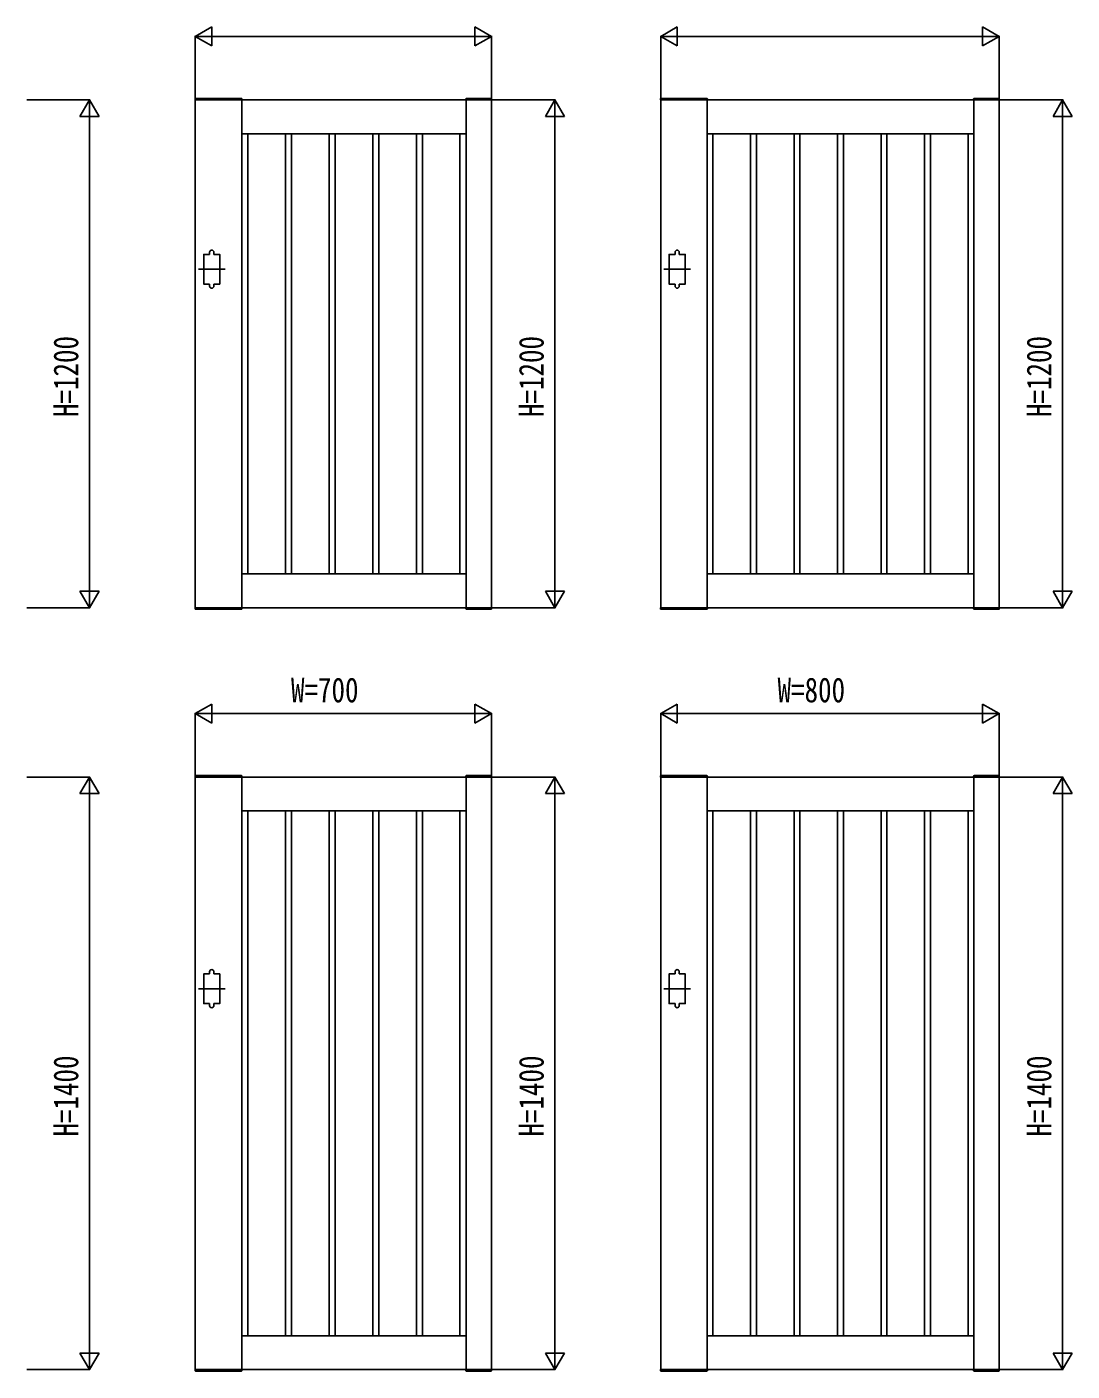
# Model space of a CAD drawing. Units: millimetres, scale not verified. Extents: x -8410 to 8410, y -5940 to 5940.
# Drawn here: x -2608 to -137, y 146 to 3322 of the extents above; entities that cross this region are included whole.
import ezdxf
from ezdxf.enums import TextEntityAlignment as Align

# ---------------------------------------------------------------- set-up
doc = ezdxf.new("R2010")
doc.units = ezdxf.units.MM
doc.header["$LTSCALE"] = 30
doc.layers.add('0-2_YKK_A1', color=4, linetype='Continuous')
doc.layers.add('0-3_YKK_D', color=6, linetype='Continuous')
doc.styles.add('ＭＳ ゴシック', font='')
doc.styles.get('ＭＳ ゴシック').set_extended_font_data('MS Gothic')

msp = doc.modelspace()

# ---------------------------------------------------------------- linework, layer by layer
at = {"layer": '0-2_YKK_A1'}
for p, q in [((-2210.33, 3152.55), (-2210.47, 3150)), ((-2210.47, 3150), (-2099.47, 3150)), ((-2209.97, 1950), (-2209.97, 3150)), ((-1509.97, 3150), (-2209.97, 3150)), ((-2209.33, 3153.5), (-2100.6, 3153.5)), ((-2099.97, 1950), (-2099.97, 3150)), ((-2099.6, 3152.55), (-2099.47, 3150)), ((-1570.33, 3152.55), (-1570.47, 3150)), ((-1509.47, 3150), (-1570.47, 3150)), ((-1569.97, 1950), (-1569.97, 3150)), ((-1510.6, 3153.5), (-1569.33, 3153.5)), ((-1509.97, 1950), (-1509.97, 3150)), ((-1509.6, 3152.55), (-1509.47, 3150)), ((-1110.32, 3152.55), (-1110.46, 3150)), ((-1110.46, 3150), (-999.46, 3150)), ((-1109.96, 3150), (-1109.96, 1950)), ((-1109.32, 3153.5), (-1000.59, 3153.5)), ((-999.96, 3150), (-999.96, 1950)), ((-999.59, 3152.55), (-999.46, 3150)), ((-370.32, 3152.55), (-370.46, 3150)), ((-309.46, 3150), (-370.46, 3150)), ((-369.96, 3150), (-369.96, 1950)), ((-310.59, 3153.5), (-369.32, 3153.5)), ((-309.96, 3150), (-309.96, 1950)), ((-309.59, 3152.55), (-309.46, 3150)), ((-1569.97, 3070), (-2099.97, 3070)), ((-2085.67, 2030), (-2085.67, 3070)), ((-1996.67, 2030), (-1996.67, 3070)), ((-1982.57, 2030), (-1982.57, 3070)), ((-1893.57, 2030), (-1893.57, 3070)), ((-1879.47, 2030), (-1879.47, 3070)), ((-1790.47, 2030), (-1790.47, 3070)), ((-1776.37, 2030), (-1776.37, 3070)), ((-1687.37, 2030), (-1687.37, 3070)), ((-1673.27, 2030), (-1673.27, 3070)), ((-1584.27, 2030), (-1584.27, 3070)), ((-369.96, 3070), (-999.96, 3070)), ((-986.46, 3070), (-986.46, 2030)), ((-897.46, 3070), (-897.46, 2030)), ((-883.66, 3070), (-883.66, 2030)), ((-794.66, 3070), (-794.66, 2030)), ((-780.86, 3070), (-780.86, 2030)), ((-691.86, 3070), (-691.86, 2030)), ((-678.06, 3070), (-678.06, 2030)), ((-589.06, 3070), (-589.06, 2030)), ((-575.26, 3070), (-575.26, 2030)), ((-486.26, 3070), (-486.26, 2030)), ((-472.46, 3070), (-472.46, 2030)), ((-383.46, 3070), (-383.46, 2030)), ((-2175.97, 2785), (-2175.97, 2790)), ((-2165.97, 2785), (-2165.97, 2790)), ((-1075.96, 2785), (-1075.96, 2790)), ((-1065.96, 2785), (-1065.96, 2790)), ((-2139.47, 2750), (-2202.47, 2750)), ((-1039.46, 2750), (-1102.46, 2750)), ((-2175.97, 2715), (-2175.97, 2710)), ((-2165.97, 2715), (-2165.97, 2710)), ((-1075.96, 2715), (-1075.96, 2710)), ((-1065.96, 2715), (-1065.96, 2710)), ((-1569.97, 2030), (-2099.97, 2030)), ((-369.96, 2030), (-999.96, 2030)), ((-2210.47, 1950), (-2099.47, 1950)), ((-2210.33, 1947.45), (-2210.47, 1950)), ((-2209.97, 1950), (-1509.97, 1950)), ((-2209.33, 1946.5), (-2100.6, 1946.5)), ((-2099.6, 1947.45), (-2099.47, 1950)), ((-1509.47, 1950), (-1570.47, 1950)), ((-1570.33, 1947.45), (-1570.47, 1950)), ((-1510.6, 1946.5), (-1569.33, 1946.5)), ((-1509.6, 1947.45), (-1509.47, 1950)), ((-1110.46, 1950), (-999.46, 1950)), ((-1110.32, 1947.45), (-1110.46, 1950)), ((-1109.32, 1946.5), (-1000.59, 1946.5)), ((-999.59, 1947.45), (-999.46, 1950)), ((-309.46, 1950), (-370.46, 1950)), ((-370.32, 1947.45), (-370.46, 1950)), ((-310.59, 1946.5), (-369.32, 1946.5)), ((-309.59, 1947.45), (-309.46, 1950)), ((-2210.33, 1552.55), (-2210.47, 1550)), ((-2210.47, 1550), (-2099.47, 1550)), ((-2209.97, 150), (-2209.97, 1550)), ((-1509.97, 1550), (-2209.97, 1550)), ((-2209.33, 1553.5), (-2100.6, 1553.5)), ((-2099.97, 150), (-2099.97, 1550)), ((-2099.6, 1552.55), (-2099.47, 1550)), ((-1570.33, 1552.55), (-1570.47, 1550)), ((-1509.47, 1550), (-1570.47, 1550)), ((-1569.97, 150), (-1569.97, 1550)), ((-1510.6, 1553.5), (-1569.33, 1553.5)), ((-1509.97, 150), (-1509.97, 1550)), ((-1509.6, 1552.55), (-1509.47, 1550)), ((-1110.32, 1552.55), (-1110.46, 1550)), ((-1110.46, 1550), (-999.46, 1550)), ((-1109.96, 1550), (-1109.96, 150)), ((-1109.32, 1553.5), (-1000.59, 1553.5)), ((-999.96, 1550), (-999.96, 150)), ((-999.59, 1552.55), (-999.46, 1550)), ((-370.32, 1552.55), (-370.46, 1550)), ((-309.46, 1550), (-370.46, 1550)), ((-369.96, 1550), (-369.96, 150)), ((-310.59, 1553.5), (-369.32, 1553.5)), ((-309.96, 1550), (-309.96, 150)), ((-309.59, 1552.55), (-309.46, 1550)), ((-1569.97, 1470), (-2099.97, 1470)), ((-2085.67, 230), (-2085.67, 1470)), ((-1996.67, 230), (-1996.67, 1470)), ((-1982.57, 230), (-1982.57, 1470)), ((-1893.57, 230), (-1893.57, 1470)), ((-1879.47, 230), (-1879.47, 1470)), ((-1790.47, 230), (-1790.47, 1470)), ((-1776.37, 230), (-1776.37, 1470)), ((-1687.37, 230), (-1687.37, 1470)), ((-1673.27, 230), (-1673.27, 1470)), ((-1584.27, 230), (-1584.27, 1470)), ((-369.96, 1470), (-999.96, 1470)), ((-986.46, 1470), (-986.46, 230)), ((-897.46, 1470), (-897.46, 230)), ((-883.66, 1470), (-883.66, 230)), ((-794.66, 1470), (-794.66, 230)), ((-780.86, 1470), (-780.86, 230)), ((-691.86, 1470), (-691.86, 230)), ((-678.06, 1470), (-678.06, 230)), ((-589.06, 1470), (-589.06, 230)), ((-575.26, 1470), (-575.26, 230)), ((-486.26, 1470), (-486.26, 230)), ((-472.46, 1470), (-472.46, 230)), ((-383.46, 1470), (-383.46, 230)), ((-2175.97, 1085), (-2175.97, 1090)), ((-2165.97, 1085), (-2165.97, 1090)), ((-1075.96, 1085), (-1075.96, 1090)), ((-1065.96, 1085), (-1065.96, 1090)), ((-2139.47, 1050), (-2202.47, 1050)), ((-1039.46, 1050), (-1102.46, 1050)), ((-2175.97, 1015), (-2175.97, 1010)), ((-2165.97, 1015), (-2165.97, 1010)), ((-1075.96, 1015), (-1075.96, 1010)), ((-1065.96, 1015), (-1065.96, 1010)), ((-1569.97, 230), (-2099.97, 230)), ((-369.96, 230), (-999.96, 230)), ((-2210.47, 150), (-2099.47, 150)), ((-2210.33, 147.45), (-2210.47, 150)), ((-2209.97, 150), (-1509.97, 150)), ((-2209.33, 146.5), (-2100.6, 146.5)), ((-2099.6, 147.45), (-2099.47, 150)), ((-1509.47, 150), (-1570.47, 150)), ((-1570.33, 147.45), (-1570.47, 150)), ((-1510.6, 146.5), (-1569.33, 146.5)), ((-1509.6, 147.45), (-1509.47, 150)), ((-1110.46, 150), (-999.46, 150)), ((-1110.32, 147.45), (-1110.46, 150)), ((-1109.32, 146.5), (-1000.59, 146.5)), ((-999.59, 147.45), (-999.46, 150)), ((-309.46, 150), (-370.46, 150)), ((-370.32, 147.45), (-370.46, 150)), ((-310.59, 146.5), (-369.32, 146.5)), ((-309.59, 147.45), (-309.46, 150))]:
    msp.add_line(p, q, dxfattribs=at)
for points in [[(-1109.96, 3150), (-1109.96, 1950), (-309.96, 1950)], [(-1109.96, 3150), (-309.96, 3150), (-309.96, 1950)], [(-2175.97, 2785), (-2189.97, 2785), (-2189.97, 2715), (-2175.97, 2715)], [(-2165.97, 2715), (-2151.97, 2715), (-2151.97, 2785), (-2165.97, 2785)], [(-1075.96, 2785), (-1089.96, 2785), (-1089.96, 2715), (-1075.96, 2715)], [(-1065.96, 2715), (-1051.96, 2715), (-1051.96, 2785), (-1065.96, 2785)], [(-1109.96, 1550), (-1109.96, 150), (-309.96, 150)], [(-1109.96, 1550), (-309.96, 1550), (-309.96, 150)], [(-2175.97, 1085), (-2189.97, 1085), (-2189.97, 1015), (-2175.97, 1015)], [(-2165.97, 1015), (-2151.97, 1015), (-2151.97, 1085), (-2165.97, 1085)], [(-1075.96, 1085), (-1089.96, 1085), (-1089.96, 1015), (-1075.96, 1015)], [(-1065.96, 1015), (-1051.96, 1015), (-1051.96, 1085), (-1065.96, 1085)]]:
    msp.add_lwpolyline(points, dxfattribs=at)
for centre, radius, start, end in [((-2209.33, 3152.5), 1, 90, 177), ((-2100.6, 3152.5), 1, 3, 90), ((-1569.33, 3152.5), 1, 90, 177), ((-1510.6, 3152.5), 1, 3, 90), ((-1109.32, 3152.5), 1, 90, 177), ((-1000.59, 3152.5), 1, 3, 90), ((-369.32, 3152.5), 1, 90, 177), ((-310.59, 3152.5), 1, 3, 90), ((-2170.97, 2790), 5, 0, 180), ((-1070.96, 2790), 5, 0, 180), ((-2170.97, 2710), 5, 180, 0), ((-1070.96, 2710), 5, 180, 0), ((-2209.33, 1947.5), 1, 183, 270), ((-2100.6, 1947.5), 1, 270, 357), ((-1569.33, 1947.5), 1, 183, 270), ((-1510.6, 1947.5), 1, 270, 357), ((-1109.32, 1947.5), 1, 183, 270), ((-1000.59, 1947.5), 1, 270, 357), ((-369.32, 1947.5), 1, 183, 270), ((-310.59, 1947.5), 1, 270, 357), ((-2209.33, 1552.5), 1, 90, 177), ((-2100.6, 1552.5), 1, 3, 90), ((-1569.33, 1552.5), 1, 90, 177), ((-1510.6, 1552.5), 1, 3, 90), ((-1109.32, 1552.5), 1, 90, 177), ((-1000.59, 1552.5), 1, 3, 90), ((-369.32, 1552.5), 1, 90, 177), ((-310.59, 1552.5), 1, 3, 90), ((-2170.97, 1090), 5, 0, 180), ((-1070.96, 1090), 5, 0, 180), ((-2170.97, 1010), 5, 180, 0), ((-1070.96, 1010), 5, 180, 0), ((-2209.33, 147.5), 1, 183, 270), ((-2100.6, 147.5), 1, 270, 357), ((-1569.33, 147.5), 1, 183, 270), ((-1510.6, 147.5), 1, 270, 357), ((-1109.32, 147.5), 1, 183, 270), ((-1000.59, 147.5), 1, 270, 357), ((-369.32, 147.5), 1, 183, 270), ((-310.59, 147.5), 1, 270, 357)]:
    msp.add_arc(centre, radius, start, end, dxfattribs=at)
at = {"layer": '0-3_YKK_D'}
for p, q in [((-2209.97, 3300), (-2170.99, 3322.5)), ((-2170.99, 3277.5), (-2170.99, 3322.5)), ((-1509.97, 3300), (-1548.94, 3322.5)), ((-1548.94, 3322.5), (-1548.94, 3277.5)), ((-1109.96, 3300), (-1070.99, 3322.5)), ((-1070.99, 3277.5), (-1070.99, 3322.5)), ((-309.96, 3300), (-348.93, 3322.5)), ((-348.93, 3322.5), (-348.93, 3277.5)), ((-2209.97, 3152), (-2209.97, 3301)), ((-2209.97, 3300), (-2170.99, 3277.5)), ((-2209.97, 3300), (-2132.02, 3300)), ((-2164.97, 3300), (-1554.97, 3300)), ((-1509.97, 3300), (-1587.91, 3300)), ((-1509.97, 3300), (-1548.94, 3277.5)), ((-1509.97, 3152), (-1509.97, 3301)), ((-1109.96, 3152), (-1109.96, 3301)), ((-1109.96, 3300), (-1070.99, 3277.5)), ((-1109.96, 3300), (-1032.01, 3300)), ((-1064.96, 3300), (-354.96, 3300)), ((-309.96, 3300), (-387.9, 3300)), ((-309.96, 3300), (-348.93, 3277.5)), ((-309.96, 3152), (-309.96, 3301)), ((-2607.97, 3150), (-2458.97, 3150)), ((-2459.97, 3150), (-2482.47, 3111.03)), ((-2459.97, 3150), (-2437.47, 3111.03)), ((-2459.97, 3150), (-2459.97, 3072.06)), ((-1507.97, 3150), (-1358.97, 3150)), ((-1359.97, 3150), (-1382.47, 3111.03)), ((-1359.97, 3150), (-1337.47, 3111.03)), ((-1359.97, 3150), (-1359.97, 3072.06)), ((-307.96, 3150), (-158.96, 3150)), ((-159.96, 3150), (-182.46, 3111.03)), ((-159.96, 3150), (-137.46, 3111.03)), ((-159.96, 3150), (-159.96, 3072.06)), ((-2482.47, 3111.03), (-2437.47, 3111.03)), ((-2459.97, 3105), (-2459.97, 1995)), ((-1382.47, 3111.03), (-1337.47, 3111.03)), ((-1359.97, 3105), (-1359.97, 1995)), ((-182.46, 3111.03), (-137.46, 3111.03)), ((-159.96, 3105), (-159.96, 1995)), ((-2459.97, 1950), (-2459.97, 2027.94)), ((-1359.97, 1950), (-1359.97, 2027.94)), ((-159.96, 1950), (-159.96, 2027.94)), ((-2459.97, 1950), (-2482.47, 1988.97)), ((-2437.47, 1988.97), (-2482.47, 1988.97)), ((-2459.97, 1950), (-2437.47, 1988.97)), ((-1359.97, 1950), (-1382.47, 1988.97)), ((-1337.47, 1988.97), (-1382.47, 1988.97)), ((-1359.97, 1950), (-1337.47, 1988.97)), ((-159.96, 1950), (-182.46, 1988.97)), ((-137.46, 1988.97), (-182.46, 1988.97)), ((-159.96, 1950), (-137.46, 1988.97)), ((-2607.97, 1950), (-2458.97, 1950)), ((-1507.97, 1950), (-1358.97, 1950)), ((-307.96, 1950), (-158.96, 1950)), ((-2209.97, 1700), (-2170.99, 1722.5)), ((-2170.99, 1677.5), (-2170.99, 1722.5)), ((-1509.97, 1700), (-1548.94, 1722.5)), ((-1548.94, 1722.5), (-1548.94, 1677.5)), ((-1109.96, 1700), (-1070.99, 1722.5)), ((-1070.99, 1677.5), (-1070.99, 1722.5)), ((-309.96, 1700), (-348.93, 1722.5)), ((-348.93, 1722.5), (-348.93, 1677.5)), ((-2209.97, 1552), (-2209.97, 1701)), ((-2209.97, 1700), (-2170.99, 1677.5)), ((-2209.97, 1700), (-2132.02, 1700)), ((-2164.97, 1700), (-1554.97, 1700)), ((-1509.97, 1700), (-1587.91, 1700)), ((-1509.97, 1700), (-1548.94, 1677.5)), ((-1509.97, 1552), (-1509.97, 1701)), ((-1109.96, 1552), (-1109.96, 1701)), ((-1109.96, 1700), (-1070.99, 1677.5)), ((-1109.96, 1700), (-1032.01, 1700)), ((-1064.96, 1700), (-354.96, 1700)), ((-309.96, 1700), (-387.9, 1700)), ((-309.96, 1700), (-348.93, 1677.5)), ((-309.96, 1552), (-309.96, 1701)), ((-2607.97, 1550), (-2458.97, 1550)), ((-2459.97, 1550), (-2482.47, 1511.03)), ((-2459.97, 1550), (-2437.47, 1511.03)), ((-2459.97, 1550), (-2459.97, 1472.06)), ((-1507.97, 1550), (-1358.97, 1550)), ((-1359.97, 1550), (-1382.47, 1511.03)), ((-1359.97, 1550), (-1337.47, 1511.03)), ((-1359.97, 1550), (-1359.97, 1472.06)), ((-307.96, 1550), (-158.96, 1550)), ((-159.96, 1550), (-182.46, 1511.03)), ((-159.96, 1550), (-137.46, 1511.03)), ((-159.96, 1550), (-159.96, 1472.06)), ((-2482.47, 1511.03), (-2437.47, 1511.03)), ((-2459.97, 1505), (-2459.97, 195)), ((-1382.47, 1511.03), (-1337.47, 1511.03)), ((-1359.97, 1505), (-1359.97, 195)), ((-182.46, 1511.03), (-137.46, 1511.03)), ((-159.96, 1505), (-159.96, 195)), ((-2459.97, 150), (-2459.97, 227.94)), ((-1359.97, 150), (-1359.97, 227.94)), ((-159.96, 150), (-159.96, 227.94)), ((-2459.97, 150), (-2482.47, 188.97)), ((-2437.47, 188.97), (-2482.47, 188.97)), ((-2459.97, 150), (-2437.47, 188.97)), ((-1359.97, 150), (-1382.47, 188.97)), ((-1337.47, 188.97), (-1382.47, 188.97)), ((-1359.97, 150), (-1337.47, 188.97)), ((-159.96, 150), (-182.46, 188.97)), ((-137.46, 188.97), (-182.46, 188.97)), ((-159.96, 150), (-137.46, 188.97)), ((-2607.97, 150), (-2458.97, 150)), ((-1507.97, 150), (-1358.97, 150)), ((-307.96, 150), (-158.96, 150))]:
    msp.add_line(p, q, dxfattribs=at)

# ---------------------------------------------------------------- texts
at = {"layer": '0-3_YKK_D', "style": 'ＭＳ ゴシック', "width": 0.8}
for s, p in [('H=1200', (-2468.97, 2400.67)), ('H=1200', (-1368.97, 2400.67)), ('H=1200', (-168.96, 2400.67)), ('H=1400', (-2468.97, 700.67)), ('H=1400', (-1368.97, 700.67)), ('H=1400', (-168.96, 700.67))]:
    msp.add_text(s, height=58.65, rotation=90, dxfattribs=at).set_placement(p, align=Align.BOTTOM_LEFT)
for s, p in [('W=700', (-1983.7, 1709)), ('W=800', (-833.69, 1709))]:
    msp.add_text(s, height=58.65, dxfattribs=at).set_placement(p, align=Align.BOTTOM_LEFT)

doc.saveas('drawing.dxf')
